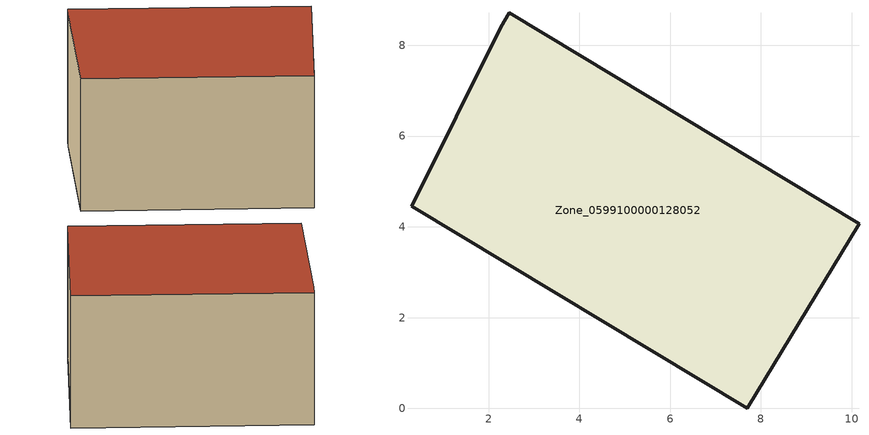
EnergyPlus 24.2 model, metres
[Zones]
Zone_0599100000128052
 floor ground (C_G): 0.3,4.46 2.26,8.39 2.46,8.72 10.16,4.07 7.7,0 z0
 wall outside (C_F): 10.16,4.07 2.46,8.72 2.26,8.39 0.3,4.46 7.7,0 10.16,4.07 z0:5.82
 roof outside (C_R): 2.26,8.39 0.3,4.46 7.7,0 10.16,4.07 2.46,8.72 z5.82
[BUILDING]
Pand.0599100000128052: North Axis=0; Terrain=City; Loads Convergence Tolerance Value=0.04; Temperature Convergence Tolerance Value=0.4; Solar Distribution=FullExterior; Maximum Number of Warmup Days=25; Minimum Number of Warmup Days=1
[Site:Location]
Rotterdam.The.Hague.AP_ZH_NLD Design_Conditions: Latitude=51.96; Longitude=4.45; Time Zone=1; Elevation=-4.5
[SITE:GROUNDTEMPERATURE:BUILDINGSURFACE]
18, 18, 18, 18, 18, 18, 18, 18, 18, 18, 18, 18
[MATERIAL] Thermal Absorptance=0.9; Solar Absorptance=0.7; Visible Absorptance=0.7
Name | Roughness | Thickness | Conductivity | Density | Specific Heat
G.TI.1946-1964 | MediumSmooth | 0.15 | 1 | 540 | 1210
F.TI.1946-1964 | Rough | 0.3 | 0.857143 | 1920 | 840
R.TI.1946-1964 | MediumRough | 0.2 | 0.277778 | 1500 | 1000
[CONSTRUCTION]
C_G: G.TI.1946-1964
C_F: F.TI.1946-1964
C_R: R.TI.1946-1964
[ZONE]
Zone_0599100000128052: Type=1; Multiplier=1; Ceiling Height=Autocalculate; Volume=Autocalculate; Floor Area=autocalculate; Part of Total Floor Area=Yes
[ZONEINFILTRATION:DESIGNFLOWRATE]
Infil_Zone_0599100000128052: Zone or ZoneList or Space or SpaceList=Zone_0599100000128052; Schedule=AlwaysOn; Design Flow Rate Calculation Method=Flow/Area; Flow Rate per Floor Area=0.003; Constant Term Coefficient=1; Temperature Term Coefficient=0; Velocity Term Coefficient=0; Velocity Squared Term Coefficient=0
[HVACTEMPLATE:ZONE:IDEALLOADSAIRSYSTEM]
Zone_0599100000128052: Maximum Heating Supply Air Temperature=50; Minimum Cooling Supply Air Temperature=13; Maximum Heating Supply Air Humidity Ratio=0.0156; Minimum Cooling Supply Air Humidity Ratio=0.0077; Heating Limit=NoLimit; Cooling Limit=NoLimit; Dehumidification Control Type=ConstantSensibleHeatRatio; Cooling Sensible Heat Ratio=0.7; Dehumidification Setpoint=60; Humidification Control Type=None; Humidification Setpoint=30; Outdoor Air Method=None; Outdoor Air Flow Rate per Person=0.00944; Outdoor Air Flow Rate per Zone Floor Area=0; Outdoor Air Flow Rate per Zone=0; Demand Controlled Ventilation Type=None; Outdoor Air Economizer Type=NoEconomizer; Heat Recovery Type=None; Sensible Heat Recovery Effectiveness=0.7; Latent Heat Recovery Effectiveness=0.65
[ZONECONTROL:THERMOSTAT]
ThermostatControl_Zone_0599100000128052: Zone or ZoneList=Zone_0599100000128052; Control Type Schedule=DualSetpointControlType; Control 1=Thermostat_Zone_0599100000128052; Temperature Difference Between Cutout And Setpoint=0
[THERMOSTATSETPOINT:DUALSETPOINT]
Thermostat_Zone_0599100000128052: Heating Setpoint Temperature Schedule=HeatingSetpoint_Zone_0599100000128052; Cooling Setpoint Temperature Schedule=CoolingSetpoint_Zone_0599100000128052
[SCHEDULE:COMPACT]
HeatingSetpoint_Zone_0599100000128052: Through: 12/31, For: AllDays, Until: 24:00, 21
CoolingSetpoint_Zone_0599100000128052: Through: 12/31, For: AllDays, Until: 24:00, 24
DualSetpointControlType: Through: 12/31, For: AllDays, Until: 24:00, 4
AlwaysOn: Through: 12/31, For: AllDays, Until: 24:00, 1
